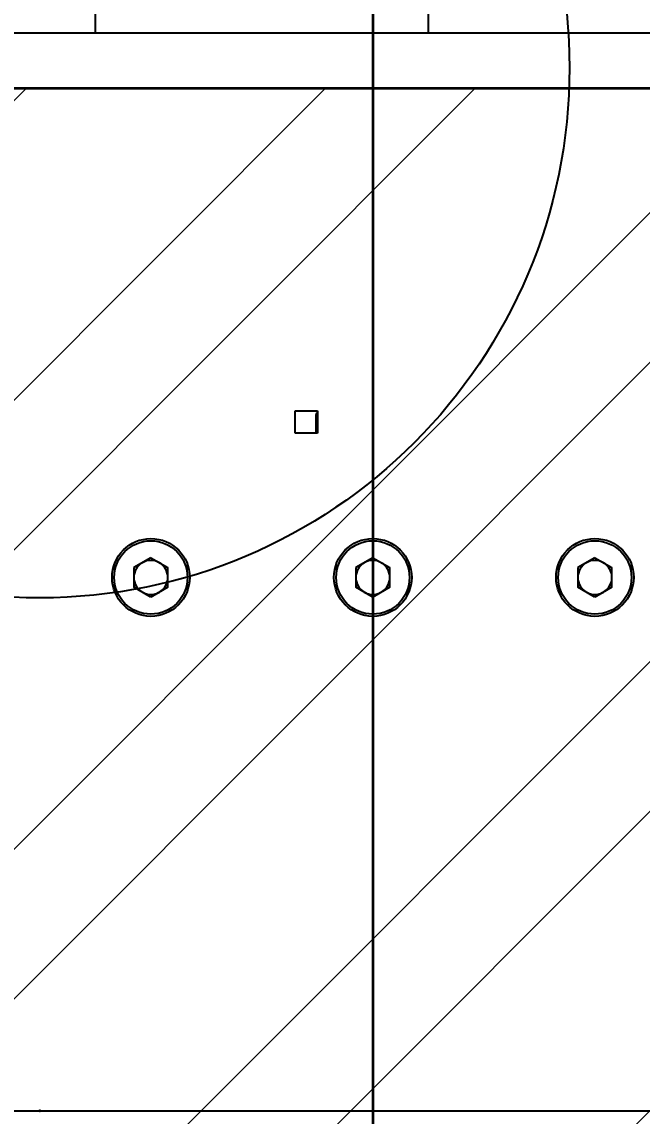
# Model space of a CAD drawing. Header units: millimetres. Extents: x -117 to 822, y -67 to 297.
# Drawn here: x 749.54 to 768.16, y 175.54 to 208.37 of the extents above; entities that cross this region are included whole.
import ezdxf

# ---------------------------------------------------------------- set-up
doc = ezdxf.new("R2010")
doc.units = ezdxf.units.MM
doc.header["$PDSIZE"] = -1
doc.layers.add('FORMAT', color=7, linetype='Continuous')
doc.layers.add('NETMANH', color=7, linetype='Continuous')
doc.layers.add('KHUNGTEN', color=7, linetype='Continuous', lineweight=35)
doc.styles.add('SLDTEXTSTYLE0', font='TXT', dxfattribs={"width": 0.663})
doc.dimstyles.new('SLDDIMSTYLE1', dxfattribs={"dimtxt": 3.5, "dimasz": 3.302, "dimexe": 0, "dimexo": 0.0625, "dimgap": 0.875, "dimtad": 1, "dimdec": 0, "dimlfac": 3, "dimrnd": 1e-09, "dimzin": 12, "dimdsep": 46, "dimtxsty": 'SLDTEXTSTYLE0', "dimsah": 1, "dimcen": 0.09, "dimadec": 0, "dimazin": 3, "dimtfac": 1, "dimtdec": 0, "dimtofl": 0, "dimtmove": 0, "dimatfit": 3, "dimfxl": 0, "dimfrac": 2, "dimtolj": 1, "dimtzin": 12, "dimarcsym": 0})

# ---------------------------------------------------------------- blocks, each defined once
blk = doc.blocks.new('_D_2')
at = {"layer": 'KHUNGTEN'}
for p, q in [((745.079, 174.699), (745.079, 164.699)), ((781.745, 174.699), (781.745, 164.699)), ((745.079, 165.699), (781.745, 165.699))]:
    blk.add_line(p, q, dxfattribs=at)
for points in [[(745.079, 165.699), (748.381, 165.191), (748.381, 166.207)], [(781.745, 165.699), (778.443, 166.207), (778.443, 165.191)]]:
    blk.add_solid(points, dxfattribs=at)
at = {"layer": 'KHUNGTEN', "char_height": 3.5, "attachment_point": 1, "style": 'SLDTEXTSTYLE0'}
for s, insert in [('110', (754.714, 170.215)), ('0.2', (765.637, 170.215)), ('%%p', (762.283, 170.21))]:
    blk.add_mtext(s, dxfattribs=dict(at, insert=insert))
blk = doc.blocks.new('_D_3')
at = {"layer": 'KHUNGTEN'}
for p, q in [((760.083, 258.032), (760.083, 164.699)), ((750.083, 174.699), (750.083, 164.699)), ((750.083, 165.699), (760.083, 165.699)), ((760.083, 165.699), (782.505, 165.699))]:
    blk.add_line(p, q, dxfattribs=at)
for points in [[(750.083, 165.699), (753.385, 165.191), (753.385, 166.207)], [(760.083, 165.699), (756.781, 166.207), (756.781, 165.191)]]:
    blk.add_solid(points, dxfattribs=at)
at = {"layer": 'KHUNGTEN', "char_height": 3.5, "attachment_point": 1, "style": 'SLDTEXTSTYLE0'}
for s, insert in [('30', (765.272, 170.215)), ('0.01', (773.672, 170.215)), ('%%p', (770.318, 170.21))]:
    blk.add_mtext(s, dxfattribs=dict(at, insert=insert))
blk = doc.blocks.new('_D_4')
at = {"layer": 'KHUNGTEN'}
for p, q in [((761.083, 259.032), (794.449, 259.032)), ((793.449, 259.032), (793.449, 175.699)), ((769.416, 175.699), (794.449, 175.699))]:
    blk.add_line(p, q, dxfattribs=at)
for points in [[(793.449, 259.032), (792.941, 255.73), (793.957, 255.73)], [(793.449, 175.699), (793.957, 179.001), (792.941, 179.001)]]:
    blk.add_solid(points, dxfattribs=at)
at = {"layer": 'KHUNGTEN', "char_height": 3.5, "attachment_point": 1, "rotation": 90, "style": 'SLDTEXTSTYLE0'}
for s, insert in [('0.01', (788.933, 215.871)), ('%%p', (788.938, 212.517)), ('250', (788.933, 204.948))]:
    blk.add_mtext(s, dxfattribs=dict(at, insert=insert))

msp = doc.modelspace()

# ---------------------------------------------------------------- hatches: boundary and pattern name
at = {"layer": 'KHUNGTEN', "linetype": 'Continuous', "lineweight": 18}
h = msp.add_hatch(dxfattribs=at)
h.set_pattern_fill('ANSI32', color=256, style=0)
h.paths.add_polyline_path([(821.6195, 206.3727), (729.8664, 206.3727), (729.8664, 96.3727), (821.6195, 96.3727)], flags=0)
edge = h.paths.add_edge_path(flags=0)
edge.add_arc((775.7429, 151.3727), 24, 0, 360)
edge = h.paths.add_edge_path(flags=0)
edge.add_arc((804.7429, 151.3727), 1.25, 0, 360)
edge = h.paths.add_edge_path(flags=0)
edge.add_arc((775.7429, 180.3727), 1.25, 0, 360)
edge = h.paths.add_edge_path(flags=0)
edge.add_arc((746.7429, 151.3727), 1.25, 0, 360)
edge = h.paths.add_edge_path(flags=0)
edge.add_arc((775.7429, 122.3727), 1.25, 0, 360)
edge = h.paths.add_edge_path(flags=0)
edge.add_arc((735.7429, 111.3727), 3, 0, 360)
edge = h.paths.add_edge_path(flags=0)
edge.add_arc((815.7429, 191.3727), 3, 0, 360)

# ---------------------------------------------------------------- linework, layer by layer
at = {"color": 7, "linetype": 'Continuous', "lineweight": 25}
for p, q in [((751.7455, 208.6985), (751.7455, 208.0319)), ((761.7493, 208.0319), (761.7493, 208.6985)), ((758.366, 196.5468), (758.366, 196.0319)), ((753.416, 192.2895), (752.9041, 191.994)), ((753.416, 192.2895), (753.9278, 191.994)), ((760.0788, 192.2895), (759.567, 191.994)), ((760.0788, 192.2895), (760.5906, 191.994)), ((766.7455, 192.2895), (766.2336, 191.994)), ((766.7455, 192.2895), (767.2573, 191.994)), ((752.9041, 191.994), (752.9041, 191.403)), ((753.9278, 191.403), (753.9278, 191.994)), ((759.567, 191.994), (759.567, 191.403)), ((760.5906, 191.403), (760.5906, 191.994)), ((766.2336, 191.994), (766.2336, 191.403)), ((767.2573, 191.403), (767.2573, 191.994)), ((753.416, 191.1075), (752.9041, 191.403)), ((753.9278, 191.403), (753.416, 191.1075)), ((760.0788, 191.1075), (759.567, 191.403)), ((760.5906, 191.403), (760.0788, 191.1075)), ((766.7455, 191.1075), (766.2336, 191.403)), ((767.2573, 191.403), (766.7455, 191.1075))]:
    msp.add_line(p, q, dxfattribs=at)
at = {"color": 8, "linetype": 'Continuous', "lineweight": 25}
for p, q in [((758.4148, 196.6434), (758.416, 196.6434)), ((758.366, 196.5468), (758.416, 196.5468))]:
    msp.add_line(p, q, dxfattribs=at)
at = {"color": 7, "linetype": 'Continuous', "lineweight": 25}
for centre, radius in [((753.416, 191.6985), 1.1667), ((753.416, 191.6985), 1.1), ((760.0788, 191.6985), 1.1667), ((760.0788, 191.6985), 1.1), ((766.7455, 191.6985), 1.1667), ((766.7455, 191.6985), 1.1)]:
    msp.add_circle(centre, radius, dxfattribs=at)
for centre, radius, start, end in [((758.486, 196.5468), 0.12, 126.35837, 180), ((753.416, 191.6985), 0.5118, 120, 180), ((753.416, 191.6985), 0.5118, 60, 120), ((753.416, 191.6985), 0.5118, 360, 60), ((760.0788, 191.6985), 0.5118, 120, 180), ((760.0788, 191.6985), 0.5118, 60, 120), ((760.0788, 191.6985), 0.5118, 360, 60), ((766.7455, 191.6985), 0.5118, 120, 180), ((766.7455, 191.6985), 0.5118, 60, 120), ((766.7455, 191.6985), 0.5118, 360, 60), ((753.416, 191.6985), 0.5118, 180, 240), ((753.416, 191.6985), 0.5118, 300, 360), ((760.0788, 191.6985), 0.5118, 180, 240), ((760.0788, 191.6985), 0.5118, 300, 360), ((766.7455, 191.6985), 0.5118, 180, 240), ((766.7455, 191.6985), 0.5118, 300, 360), ((753.416, 191.6985), 0.5118, 240, 300), ((760.0788, 191.6985), 0.5118, 240, 300), ((766.7455, 191.6985), 0.5118, 240, 300)]:
    msp.add_arc(centre, radius, start, end, dxfattribs=at)
at = {"layer": 'FORMAT'}
msp.add_circle((750.0826, 206.9877), 15.9012, dxfattribs=at)
at = {"layer": 'KHUNGTEN'}
msp.add_point((750.0826, 175.6985), dxfattribs=at)
at = {"layer": 'NETMANH', "linetype": 'Continuous', "lineweight": 25}
for p, q in [((731.7493, 208.0319), (768.416, 208.0319)), ((745.0788, 208.0319), (781.7455, 208.0319)), ((757.7493, 196.0319), (757.7493, 196.6985)), ((757.7493, 196.6985), (758.416, 196.6985)), ((758.416, 196.6985), (758.416, 196.0319)), ((758.416, 196.0319), (757.7493, 196.0319)), ((731.7493, 175.6985), (768.416, 175.6985)), ((745.0788, 175.6985), (781.7455, 175.6985))]:
    msp.add_line(p, q, dxfattribs=at)
at = {"layer": 'NETMANH', "linetype": 'Continuous', "lineweight": 35}
msp.add_line((729.8664, 206.3727), (821.6195, 206.3727), dxfattribs=at)

# ---------------------------------------------------------------- dimensions: what is measured, and where the dimension line sits
at = {"layer": 'KHUNGTEN'}
for base, p1, p2, text, picture, middle in [((760.0826, 165.6985), (750.0826, 175.6985), (760.0826, 259.0319), '<>%%p0.01', '_D_3', (773.8886, 165.6985)), ((781.7455, 165.6985), (745.0788, 175.6985), (781.7455, 175.6985), '<>%%p0.2', '_D_2', (763.3303, 165.6985))]:
    dim = msp.add_linear_dim(base=base, p1=p1, p2=p2, text=text, dimstyle='SLDDIMSTYLE1', dxfattribs=at)
    dim.commit()
    dim.dimension.update_dxf_attribs({"geometry": picture, "text_midpoint": middle, "dimtype": 160})
dim = msp.add_linear_dim(base=(793.4493, 175.6985), p1=(760.0826, 259.0319), p2=(768.416, 175.6985), angle=90, text='<>%%p0.01', dimstyle='SLDDIMSTYLE1', dxfattribs=at)
dim.commit()
dim.dimension.update_dxf_attribs({"geometry": '_D_4', "text_midpoint": (793.4493, 214.826), "dimtype": 160})

doc.saveas('drawing.dxf')
